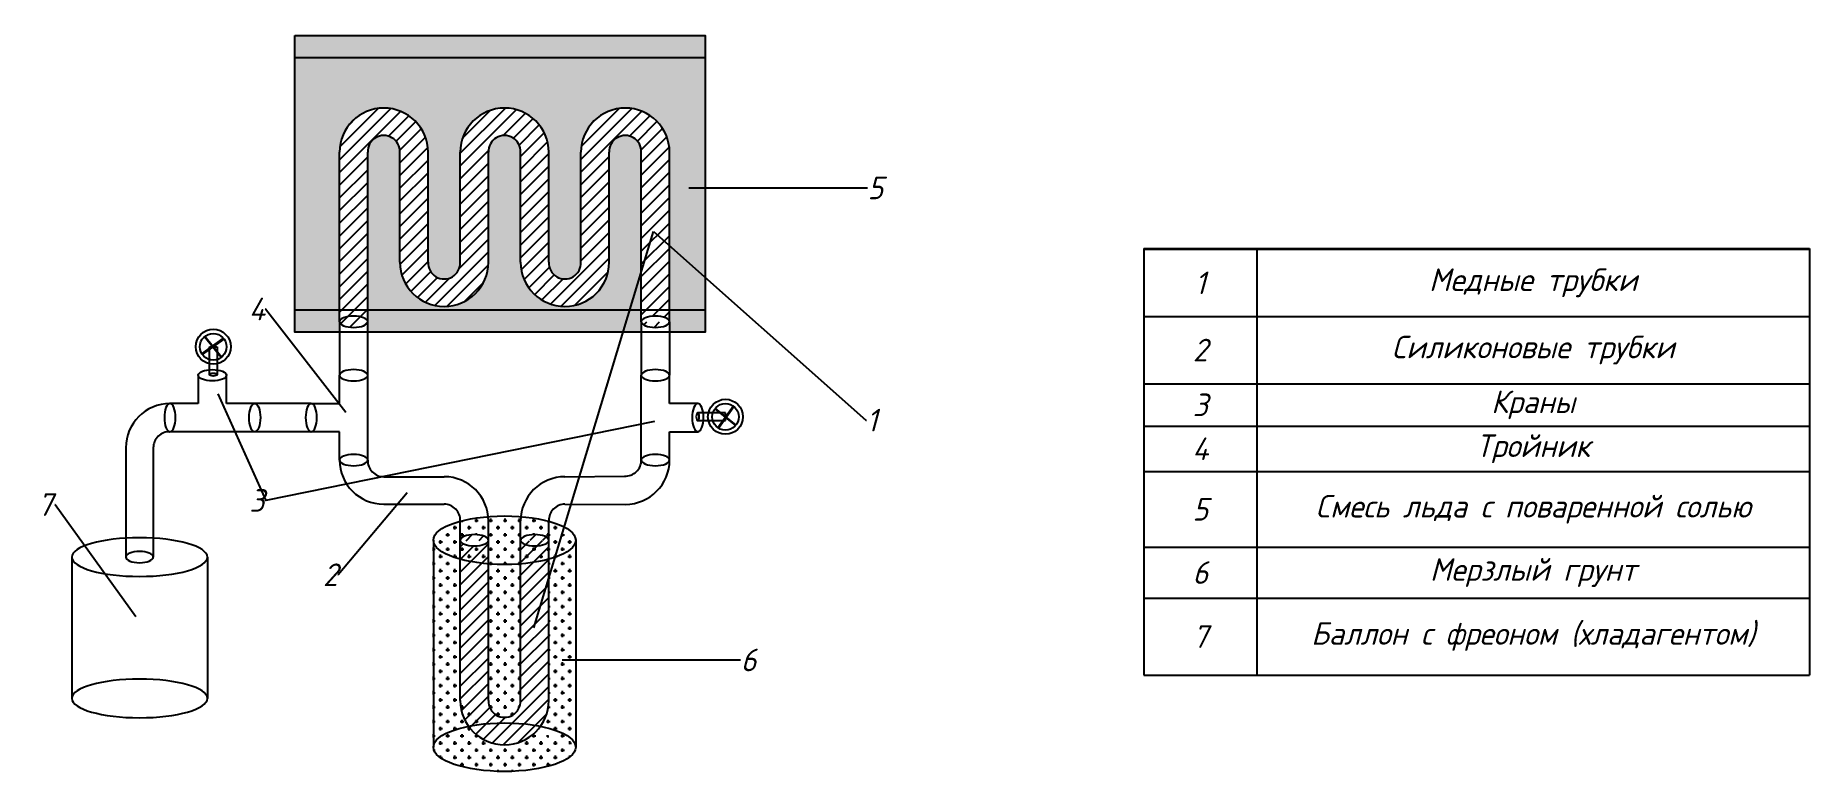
# Model space of a CAD drawing. Header units: millimetres. Extents: x -916 to 30485, y -5457 to 7563.
import ezdxf
from ezdxf import colors
from ezdxf.entities.mleader import LeaderData, LeaderLine
from ezdxf.math import Vec2, Vec3

# ---------------------------------------------------------------- set-up
doc = ezdxf.new("R2010")
doc.units = ezdxf.units.MM
doc.styles.add('MtXpl_GOST_Common', font='GOST Common Italic.ttf')
doc.styles.get("Standard").update_dxf_attribs({"font": 'arial.ttf'})
doc.styles.add('Аннотативный', font='arial.ttf')
pattern_1 = [(45, (0, 0), (-112.2532015133644, 112.2532015133644), [])]
pattern_2 = [(0, (0, 0), (127, 127), [63.5, -190.5]), (90, (31.75, -31.75), (-127, 127), [63.5, -190.5])]

# ---------------------------------------------------------------- blocks, each defined once
blk = doc.blocks.new('*T3')
at = {"color": 0, "linetype": 'ByBlock', "lineweight": -2, "transparency": 16777216}
for p, q in [((0, 0), (11783.56532643925, 0)), ((0, 0), (0, -7544.199465533879)), ((11783.56532643925, 0), (11783.56532643925, -7544.199465533879)), ((0, -11), (11783.56532643925, -11)), ((2000, -11), (2000, -7544.199465533879)), ((0, -1200.666666666667), (11783.56532643925, -1200.666666666667)), ((0, -2390.333333333334), (11783.56532643925, -2390.333333333334)), ((0, -3139.20090941817), (11783.56532643925, -3139.20090941817)), ((0, -3944.727862393396), (11783.56532643925, -3944.727862393396)), ((0, -5280.543029502282), (11783.56532643925, -5280.543029502282)), ((0, -6182.487730782072), (11783.56532643925, -6182.487730782072)), ((0, -7544.199465533879), (11783.56532643925, -7544.199465533879))]:
    blk.add_line(p, q, dxfattribs=at)
at = {"color": 0, "transparency": 16777216, "char_height": 400, "attachment_point": 5, "style": 'MtXpl_GOST_Common'}
for s, insert, width in [('1', (1000, -605.8333333333335), 1997), ('Медные трубки', (6891.782663219623, -605.8333333333335), 9780.565326439246), ('Силиконовые трубки', (6891.782663219623, -1795.5), 9780.565326439246), ('2', (1000, -1795.5), 1997), ('Краны', (6891.782663219623, -2764.767121375752), 9780.565326439246), ('3', (1000, -2764.767121375752), 1997), ('4', (1000, -3541.964385905783), 1997), ('Тройник', (6891.782663219623, -3541.964385905783), 9780.565326439246), ('Смесь льда с поваренной солью', (6891.782663219623, -4612.635445947839), 9780.565326439246), ('5', (1000, -4612.635445947839), 1997), ('6', (1000, -5731.515380142177), 1997), ('Мерзлый грунт', (6891.782663219623, -5731.515380142177), 9780.565326439246), ('Баллон с фреоном (хладагентом)', (6891.782663219623, -6863.343598157975), 9780.565326439246), ('7', (1000, -6863.343598157975), 1997)]:
    blk.add_mtext(s, dxfattribs=dict(at, insert=insert, width=width))

msp = doc.modelspace()

# ---------------------------------------------------------------- hatches: boundary and pattern name
at = {"transparency": 33554518}
h = msp.add_hatch(dxfattribs=at)
h.set_pattern_fill('HEX', color=256, scale=20)
h.set_pattern_definition([(0, (0, 0), (0, 109.985226308), [63.5, -127]), (120, (0, 0), (-95.25000002370857, -54.99261315399997), [63.49999999999999, -127]), (59.99999999999999, (63.5, 0), (-95.25000002370854, 54.992613154), [63.5, -127])])
h.paths.add_polyline_path([(10935.37445021188, 7173.732286058526), (3676.356738214847, 7173.732286058526), (3676.356738214847, 2704.690345393072), (4464.929988387717, 2704.690345393072), (4464.929988387717, 5493.023286836196, -0.9999999862429854), (6033.513955994407, 5498.940084352346), (6033.513955994413, 3551.940084352602, 1.039055484046383), (6602.097923601097, 3551.940084352506), (6602.097923601097, 5493.023286836343, -1), (8170.681891207787, 5498.940084352504), (8170.681891207792, 3551.940084352728, 1.039055484046518), (8739.265858814473, 3551.940084352657), (8739.265858814473, 5493.02328683646, -1), (10307.84982642116, 5498.940084352123), (10307.84982642116, 3844.704488966223), (10935.37445021188, 3287.648683833165)])
h.paths.add_polyline_path([(10935.37445021188, 7563.28680899732), (3676.356738214847, 7563.28680899732), (3676.356738214847, 7173.732286058526), (10935.37445021188, 7173.732286058526)])
h.paths.add_polyline_path([(9807.849826421165, 2704.690345393072), (4964.929988387717, 2704.690345393072), (4964.929988387717, 2498.940084352405), (4964.929988387717, 2315.135822454278), (9807.849826421167, 2315.135822454278), (9807.849826421167, 2498.940084351987)])
h.paths.add_polyline_path([(4464.929988387717, 2704.690345393072), (3676.356738214847, 2704.690345393072), (3676.356738214847, 2315.135822454278), (4464.929988387717, 2315.135822454278), (4464.929988387717, 2498.940084352405)])
h.paths.add_polyline_path([(10935.37445021188, 2704.690345393072), (10307.84982642117, 2704.690345393072), (10307.84982642117, 2498.940084352404), (10307.84982642117, 2315.135822454278), (10935.37445021188, 2315.135822454278)])
h.paths.add_polyline_path([(10935.37445021188, 3287.648683833165), (10307.84982642117, 3844.704488966221), (10307.84982642116, 2704.690345393072), (10935.37445021188, 2704.690345393071)])
h.paths.add_polyline_path([(9807.849826421165, 5498.940084352122, 1.039055484046059), (9239.265858814473, 5498.940084352074), (9239.265858814479, 3557.856881868138, -1), (7670.681891207787, 3551.940084352169), (7670.681891207787, 5498.940084352124, 1.039055484046129), (7102.097923601097, 5498.940084352172), (7102.097923601103, 3557.856881866766, -0.9999999862429854), (5533.513955994407, 3551.940084352084), (5533.513955994407, 5498.940084352024, 1.039055484046129), (4964.929988387717, 5498.940084352071), (4964.929988387717, 2704.690345393072), (9807.849826421165, 2704.690345393072)], flags=17)
at = {"transparency": 33554687}
h = msp.add_hatch(dxfattribs=at)
h.set_pattern_fill('ANSI31', color=256, scale=50)
h.set_pattern_definition(pattern_1)
h.paths.add_polyline_path([(5533.513955994407, 5498.940084352024), (5533.513955994407, 3551.940084352078, 0.9999999862429854), (7102.097923601103, 3557.856881866767), (7102.097923601097, 5498.940084352173, -1.039055484046124), (7670.681891207787, 5498.940084352126), (7670.681891207787, 3551.940084352226, 1), (9239.265858814479, 3557.856881868162), (9239.265858814473, 5498.940084352074, -1.039055484046059), (9807.849826421165, 5498.940084352123), (9807.849826421163, 2704.690345393072), (10307.84982642117, 2704.690345393072), (10307.84982642116, 5498.940084352254, 1), (8739.265858814473, 5493.023286836505), (8739.265858814473, 3551.940084352656, -1.039055484046513), (8170.681891207792, 3551.940084352727), (8170.681891207787, 5498.940084352508, 1), (6602.097923601097, 5493.023286836361), (6602.097923601097, 3551.940084352506, -1.039055484046388), (6033.513955994413, 3551.940084352603), (6033.513955994407, 5498.940084352339, 1), (4464.929988387717, 5493.02328683618), (4464.929988387717, 2704.690345393072), (4964.929988387717, 2704.690345393072), (4964.929988387717, 5498.940084352072, -1.039055484046124)])
h = msp.add_hatch(dxfattribs=at)
h.set_pattern_fill('ANSI31', color=256, scale=50)
h.set_pattern_definition(pattern_1)
edge = h.paths.add_edge_path()
edge.add_ellipse((4714.929988387717, 2498.940084352405), major_axis=(250, 4.167759470874444e-10), ratio=0.3995303761517134, start_angle=179.9999999999618, end_angle=359.9999999999618)
edge.add_ellipse((4714.929988387717, 2498.940084352405), major_axis=(250, 4.167759470874444e-10), ratio=0.3995303761517134, start_angle=-3.821754505246562e-11, end_angle=179.9999999999618)
edge = h.paths.add_edge_path()
edge.add_line((4964.929988387717, 2704.690345393072), (4464.929988387717, 2704.690345393072))
edge.add_line((4464.929988387717, 2704.690345393072), (4464.929988387717, 2498.940084352055))
edge.add_ellipse((4714.929988387717, 2498.940084352405), major_axis=(250, 4.167759470874444e-10), ratio=0.3995303761517134, start_angle=-3.8198777474462986e-11, end_angle=179.9999999999618, ccw=False)
edge.add_line((4964.929988387717, 2498.940084352755), (4964.929988387717, 2704.690345393072))
h = msp.add_hatch(dxfattribs=at)
h.set_pattern_fill('ANSI31', color=256, scale=50)
h.set_pattern_definition(pattern_1)
edge = h.paths.add_edge_path()
edge.add_line((10307.84982642117, 2704.690345393072), (9807.849826421165, 2704.690345393072))
edge.add_line((9807.849826421165, 2704.690345393072), (9807.849826421165, 2498.940084351979))
edge.add_ellipse((10057.84982642117, 2498.940084352404), major_axis=(250, 4.167759470874444e-10), ratio=0.3995303761517134, start_angle=0, end_angle=360, ccw=False)
edge.add_line((10307.84982642117, 2498.940084352821), (10307.84982642117, 2704.690345393072))
at = {"transparency": 33554518}
h = msp.add_hatch(dxfattribs=at)
h.set_pattern_fill('CROSS', color=256, scale=20)
h.set_pattern_definition(pattern_2)
edge = h.paths.add_edge_path()
edge.add_ellipse((7386.389907404443, -1365.302829772255), major_axis=(1259.713491220248, 0), ratio=0.3411919876777257, start_angle=256.9571395046916, end_angle=283.0502727418799, ccw=False)
edge.add_line((7102.097923601099, -1784.018684268602), (7102.097923601106, -4202.480835325763))
edge.add_arc((7386.389907404443, -4213.375326405682), 284.500653761511, 177.8054144830411, 362.1945855169596)
edge.add_line((7670.68189120778, -4202.480835325759), (7670.840651283802, -1784.006132298074))
edge = h.paths.add_edge_path()
edge.add_line((8646.103398624691, -2454.482231846454), (8170.777122156615, -2751.778325826453))
edge.add_line((8170.777122156615, -2751.778325826453), (8170.68227285487, -4196.667007078788))
edge.add_arc((7386.389907404445, -4199.522436569049), 784.2975634167159, -35.608889905607384, 0.2085999339439013, ccw=False)
edge.add_ellipse((7386.389907404443, -5026.854011314593), major_axis=(1259.713491220248, 0), ratio=0.3411919876777257, start_angle=0, end_angle=59.59026812830871, ccw=False)
edge.add_line((8646.103398624691, -5026.854011314594), (8646.103398624691, -2454.482231846454))
edge = h.paths.add_edge_path()
edge.add_ellipse((7386.389907404443, -1365.302829772255), major_axis=(1259.713491220248, 0), ratio=0.3411919876777257, start_angle=180, end_angle=231.494077731767, ccw=False)
edge.add_line((6126.676416184195, -1365.302829772254), (6126.676416184195, -5026.854011314594))
edge.add_ellipse((7386.389907404443, -5026.854011314593), major_axis=(1259.713491220248, 0), ratio=0.3411919876777257, start_angle=120.4097318716914, end_angle=180, ccw=False)
edge.add_arc((7386.389907404442, -4199.522436568253), 784.2975634167159, 180.2161222637986, 215.6088899056685, ccw=False)
edge.add_line((6602.097923601096, -4202.480835326034), (6602.097923601097, -1701.643405833051))
edge = h.paths.add_edge_path()
edge.add_ellipse((7386.389907404443, -5026.854011314593), major_axis=(1259.713491220248, 0), ratio=0.3411919876777257, start_angle=120.4097318716914, end_angle=180)
edge.add_ellipse((7386.389907404443, -5026.854011314593), major_axis=(1259.713491220248, 0), ratio=0.3411919876777257, start_angle=180, end_angle=360)
edge.add_ellipse((7386.389907404443, -5026.854011314593), major_axis=(1259.713491220248, 0), ratio=0.3411919876777257, start_angle=0, end_angle=59.59026812828234)
edge.add_arc((7386.389907404442, -4199.522436568253), 784.2975634167158, 215.6088899056685, 324.3911100943328, ccw=False)
edge = h.paths.add_edge_path(flags=17)
edge.add_ellipse((7386.389907404443, -1365.302829772255), major_axis=(1259.713491220248, 0), ratio=0.3411919876777257, start_angle=128.505922268233, end_angle=180)
edge.add_ellipse((7386.389907404443, -1365.302829772255), major_axis=(1259.713491220248, 0), ratio=0.3411919876777257, start_angle=180, end_angle=231.494077731767)
edge.add_line((6602.097923601097, -1701.643405833051), (6602.097923601097, -1028.962253711458))
edge = h.paths.add_edge_path()
edge.add_ellipse((7386.389907404443, -1365.302829772255), major_axis=(1259.713491220248, 0), ratio=0.3411919876777257, start_angle=0, end_angle=360)
edge = h.paths.add_edge_path(flags=16)
edge.add_ellipse((7920.868132336051, -1365.372988885095), major_axis=(250, 4.167759470874444e-10), ratio=0.3995303761517134, start_angle=179.9984973003108, end_angle=359.99849730031076, ccw=False)
edge.add_ellipse((7920.868132336051, -1365.372988885095), major_axis=(250, 4.167759470874444e-10), ratio=0.3995303761517134, start_angle=-0.0015026996891833733, end_angle=179.9984973003108, ccw=False)
edge = h.paths.add_edge_path(flags=16)
edge.add_ellipse((6852.097923601098, -1365.302829772255), major_axis=(250, 4.167759470874444e-10), ratio=0.3995303761517134, start_angle=0, end_angle=360, ccw=False)
h = msp.add_hatch(dxfattribs=at)
h.set_pattern_fill('CROSS', color=256, scale=20)
h.set_pattern_definition(pattern_2)
edge = h.paths.add_edge_path()
edge.add_ellipse((7386.389907404443, -1365.302829772255), major_axis=(1259.713491220248, 0), ratio=0.3411919876777257, start_angle=128.505922268233, end_angle=180)
edge.add_ellipse((7386.389907404443, -1365.302829772255), major_axis=(1259.713491220248, 0), ratio=0.3411919876777257, start_angle=180, end_angle=231.494077731767)
edge.add_line((6602.097923601097, -1701.643405833051), (6602.097923601097, -1028.962253711458))
edge = h.paths.add_edge_path()
edge.add_ellipse((7386.389907404443, -1365.302829772255), major_axis=(1259.713491220248, 0), ratio=0.3411919876777257, start_angle=308.51546480669913, end_angle=360, ccw=False)
edge.add_line((8170.846060887208, -1701.598833708104), (8170.777122156615, -2751.778325826454))
edge.add_line((8170.777122156615, -2751.778325826454), (8646.103398624691, -2454.482231846454))
edge.add_line((8646.103398624691, -2454.482231846454), (8646.103398624691, -1365.302829772258))
h = msp.add_hatch()
h.set_pattern_fill('ANSI31', color=256, scale=50)
h.set_pattern_definition(pattern_1)
edge = h.paths.add_edge_path()
edge.add_arc((7386.389907404445, -4199.522436569075), 784.2975634167159, 180.2161222637386, 360.2085999339427)
edge.add_line((8170.68227285487, -4196.66700707883), (8170.868132164062, -1365.375608881911))
edge.add_ellipse((7920.868132336051, -1365.372988885095), major_axis=(250, 4.167759470874444e-10), ratio=0.3995303761517134, start_angle=179.9984973003108, end_angle=359.99849730031076, ccw=False)
edge.add_line((7670.86732008447, -1377.746439107728), (7670.68189120778, -4202.480835325761))
edge.add_arc((7386.389907404443, -4213.375326405681), 284.500653761511, -182.19458551695925, 2.19458551695908, ccw=False)
edge.add_line((7102.097923601106, -4202.48083532576), (7102.097923601098, -1365.302829771838))
edge.add_ellipse((6852.097923601098, -1365.302829772255), major_axis=(250, 4.167759470874444e-10), ratio=0.3995303761517134, start_angle=0, end_angle=360, ccw=False)
edge.add_line((6602.097923601097, -1377.67889950489), (6602.097923601096, -4202.480835326034))
edge = h.paths.add_edge_path()
edge.add_ellipse((7920.868132336051, -1365.372988885095), major_axis=(250, 4.167759470874444e-10), ratio=0.3995303761517134, start_angle=0, end_angle=360, ccw=False)

# ---------------------------------------------------------------- linework, layer by layer
for p, q in [((4464.929988387717, 2498.940084352405), (4464.929988387717, 5498.940084352405)), ((4964.929988387717, 2498.940084352405), (4964.929988387717, 5498.940084352405)), ((5533.513955994407, 3551.940084352028), (5533.513955994407, 5498.940084352028)), ((6033.513955994413, 3551.940084352028), (6033.513955994407, 5498.940084352027)), ((6602.097923601097, 3551.940084352506), (6602.097923601097, 5498.940084352505)), ((7102.097923601103, 3551.940084352506), (7102.097923601097, 5498.940084352505)), ((7670.681891207787, 3551.94008435213), (7670.681891207787, 5498.94008435213)), ((8170.681891207792, 3551.94008435213), (8170.681891207787, 5498.940084352129)), ((8739.265858814473, 3551.940084352535), (8739.265858814473, 5498.940084352535)), ((9239.265858814479, 3551.940084352535), (9239.265858814473, 5498.940084352535)), ((9807.849826421165, 2498.940084352404), (9807.849826421165, 5498.940084352122)), ((10307.84982642117, 2498.940084352404), (10307.84982642116, 5498.940084352122)), ((2030.861106460442, 1932.708024125543), (2412.834537325957, 2207.330654020774)), ((2370.551405843265, 1865.606893854529), (2075.272801603, 2231.844456942062)), ((2378.503297483757, 1874.084748006855), (2083.224693243492, 2240.322311094389)), ((4464.929988387717, 2498.940084352405), (4464.929988387717, 1553.031336720665)), ((4964.929988387717, 1553.031336720665), (4964.929988387717, 2498.940084352405)), ((9807.849826421167, 2498.940084351987), (9807.849826421167, 1553.031336720664)), ((10307.84982642117, 2498.940084352821), (10307.84982642117, 1553.031336721498)), ((2039.343006573233, 1919.461457337162), (2421.316437438747, 2194.084087232393)), ((2162.529382755398, 1565.459425797279), (2162.529382755398, 2056.772772284778)), ((2162.529382755398, 2056.772772284778), (2298.130061256583, 2056.772772284778)), ((2298.130061256583, 2056.772772284778), (2298.130061256583, 1565.459425797279)), ((1964.929988387717, 1553.031336720666), (1964.929988387717, 1053.031336720666)), ((2464.929988387717, 1053.031336720665), (2464.929988387717, 1553.031336720665)), ((4464.929988387717, 1053.031336720665), (4464.929988387717, 1553.031336720665)), ((4964.929988387717, 53.03133672066542), (4964.929988387717, 1553.031336720665)), ((9807.849826421167, 53.03133672066406), (9807.849826421167, 1553.031336720664)), ((10307.84982642117, 1053.031336720664), (10307.84982642117, 1553.031336720664)), ((1964.929988387717, 1053.031336720666), (1464.929988387717, 1053.031336720666)), ((2964.929988387717, 1053.031336720665), (2464.929988387717, 1053.031336720665)), ((3964.929988387717, 1053.031336720665), (2964.929988387717, 1053.031336720665)), ((3964.929988387717, 1053.031336720665), (4464.929988387717, 1053.031336720665)), ((10807.84982642117, 1053.031336720664), (10307.84982642117, 1053.031336720664)), ((11106.22658498216, 957.7595517344143), (11472.4641480697, 662.4809474941485)), ((11114.70443913449, 965.7114433749066), (11480.94200222202, 670.4328391346407)), ((11160.0811484648, 626.5511524643825), (11434.70377836003, 1008.524583329896)), ((11173.32771525318, 618.0692523515918), (11447.95034514841, 1000.042683217105)), ((11297.39246341241, 885.3382071477317), (10806.07911692491, 885.3382071477317)), ((10806.07911692491, 749.7375286465467), (11297.39246341241, 749.7375286465467)), ((11297.39246341241, 749.7375286465467), (11297.39246341241, 885.3382071477317)), ((2964.929988387717, 553.0313367206652), (1464.929988387717, 553.0313367206656)), ((3964.929988387717, 553.0313367206654), (2964.929988387717, 553.0313367206654)), ((4464.929988387717, 553.0313367206654), (3964.929988387717, 553.0313367206654)), ((4464.929988387717, 53.03133672066542), (4464.929988387717, 553.0313367206654)), ((10307.84982642117, 53.03133672066406), (10307.84982642117, 553.0313367206641)), ((10307.84982642117, 553.0313367206641), (10807.84982642117, 553.0313367206641)), ((683.590823728701, 268.7393529173232), (683.590823728701, -1664.055475764245)), ((1169.534843546478, 268.7393529173219), (1169.534843546478, -1664.055475764245)), ((5249.221972191063, -242.3638081200927), (6317.805939797755, -242.3638081200934)), ((8455.182544969291, -242.3638081200925), (9512.454681580251, -231.2606470826913)), ((5249.22197219106, -728.3078279382785), (6317.805939797751, -728.3078279382794)), ((8455.182544969295, -728.3078279382785), (9526.510661762226, -731.2606470822611)), ((6602.097923601096, -4202.480835326026), (6602.097923601097, -1023.702972779453)), ((7102.097923601106, -4202.48083532576), (7102.097923601097, -1023.702972779033)), ((7670.68189120778, -4202.48083532576), (7670.890561165949, -1023.702972779035)), ((8170.681891207788, -4202.480835326026), (8170.890561165949, -1023.702972779449)), ((6126.676416184195, -1365.302829772255), (6126.676416184195, -5026.854011314593)), ((8646.103398624691, -1365.302829772255), (8646.103398624691, -5026.854011314593)), ((-273.4371663624106, -1664.055475764245), (-273.4371663624106, -4164.055475764246)), ((2126.562833637589, -1664.055475764245), (2126.562833637589, -4164.055475764246))]:
    msp.add_line(p, q)
for points in [[(3676.356738214847, 7563.28680899732), (10935.37445021188, 7563.28680899732), (10935.37445021188, 2704.690345393072), (3676.356738214847, 2704.690345393072)], [(3676.356738214847, 7173.732286058526), (10935.37445021188, 7173.732286058526), (10935.37445021188, 2315.135822454278), (3676.356738214847, 2315.135822454278)]]:
    msp.add_lwpolyline(points, close=True)
for centre, radius in [((2230.32972200599, 2056.772772284778), 309.8408033545129), ((2230.32972200599, 2056.772772284778), 235.2239840756811), ((11297.39246341241, 817.5378678971392), 309.8408033545129), ((11297.39246341241, 817.5378678971392), 235.2239840756811)]:
    msp.add_circle(centre, radius)
for centre, radius, start, end in [((5249.221972191062, 5495.981685594325), 784.2975634167162, 0.2161222637979764, 179.783877736176), ((7386.389907404442, 5495.981685594425), 784.2975634167162, 0.2161222637979764, 179.783877736176), ((9523.557842617818, 5495.981685594357), 784.2975634167162, 0.2161222637979764, 179.7838777361499), ((5249.221972191063, 5509.834575431754), 284.5006537615108, 357.8054144830794, 182.1945855169206), ((7386.389907404443, 5509.834575431854), 284.5006537615108, 357.8054144830794, 182.1945855169206), ((9523.557842617818, 5509.834575431786), 284.5006537615108, 357.8054144830925, 182.1945855169075), ((6317.805939797752, 3554.898483110206), 784.2975634167162, 180.216122263824, 359.783877736202), ((6317.805939797753, 3541.045593272777), 284.5006537615108, 177.8054144830795, 2.194585516920552), ((8454.973875011132, 3554.898483110308), 784.2975634167162, 180.216122263824, 359.783877736202), ((8454.973875011132, 3541.045593272879), 284.5006537615108, 177.8054144830795, 2.194585516920552), ((1467.888387145417, 268.7393529173232), 784.2975634167158, 90.21612226382406, 180), ((1454.035497307988, 268.7393529173219), 284.5006537615105, 87.80541448306624, 180), ((5249.22197219106, 55.98973547843389), 784.2975634167124, 180.216122263798, 270), ((5249.221972191063, 42.13684564141727), 284.50065376151, 177.8054144830925, 270), ((9523.349172659657, 53.03133672066406), 284.50065376151, 267.8054144831445, 0), ((9523.552263004454, 53.03133672108083), 784.2975634167124, 270.216122263798, 0), ((6317.805939797755, -1026.661371536806), 784.2975634167124, 0.2161222637979764, 90.00000000000001), ((8455.182544969291, -1026.661371536805), 784.2975634167124, 90.00000000000001, 179.783877736202), ((6317.805939797751, -1012.808481699789), 284.50065376151, 357.8054144830925, 90.00000000000001), ((8455.182544969295, -1012.808481699788), 284.50065376151, 90.00000000000001, 182.1945855169075), ((7386.389907404442, -4199.522436568253), 784.2975634167162, 180.216122263798, 359.783877736202), ((7386.389907404443, -4213.375326405683), 284.5006537615108, 177.8054144830403, 2.194585516959664)]:
    msp.add_arc(centre, radius, start, end)
at = {"extrusion": (0, 0, -1)}
for centre, major_axis, ratio in [((4714.929988387717, 2498.940084352405), (250, 4.167759470874444e-10), 0.3995303761517134), ((10057.84982642117, 2498.940084352404), (250, 4.167759470874444e-10), 0.3995303761517134), ((4714.929988387717, 1553.031336721082), (250, 4.167759470874444e-10), 0.3995303761517134), ((10057.84982642117, 1553.031336721081), (250, 4.167759470874444e-10), 0.3995303761517134), ((1464.929988387717, 803.0313367206656), (-4.168218713424124e-10, 250), 0.3995303761517134), ((3964.929988387717, 803.0313367206654), (-4.168218713424124e-10, 250), 0.3995303761517134), ((10807.84982642117, 803.0313367206654), (-4.168218713424124e-10, 250), 0.3995303761517134), ((10806.07911692491, 817.5378678971392), (1.245472026665141e-14, -67.80033925059251), 0.382585920531796), ((4714.929988387717, 53.03133672066542), (250, 4.167759470874444e-10), 0.3995303761517134), ((10057.84982642117, 53.03133672066406), (250, 4.167759470874444e-10), 0.3995303761517134), ((926.5628336375893, -1664.055475764245), (1200, 0), 0.284879094891403), ((926.5628336375894, -1664.055475764245), (242.9720099088883, 4.050595581820675e-10), 0.4110868329046755), ((6852.097923601098, -1365.302829772255), (250, 4.167759470874444e-10), 0.3995303761517134), ((7920.868132336051, -1365.372988885095), (250, 4.167759470874444e-10), 0.3995303761517134), ((926.5628336375893, -4164.055475764246), (1200, 0), 0.284879094891403)]:
    msp.add_ellipse(centre, major_axis=major_axis, ratio=ratio, dxfattribs=at)
for centre, major_axis, ratio in [((2214.929988387717, 1553.031336720665), (250, -4.167759470874444e-10), 0.3995303761517134), ((2230.32972200599, 1565.459425797279), (-67.80033925059251, 0), 0.382585920531796), ((2964.929988387717, 803.0313367206653), (-4.168218713424124e-10, -250), 0.3995303761517134), ((7386.389907404443, -1365.302829772255), (1259.713491220248, 0), 0.3411919876777257), ((7386.389907404443, -5026.854011314593), (1259.713491220248, 0), 0.3411919876777257)]:
    msp.add_ellipse(centre, major_axis=major_axis, ratio=ratio)

# ---------------------------------------------------------------- block references
msp.add_blockref('*T3', (18701.35783801848, 3794.04061380768))

# ---------------------------------------------------------------- leaders
ml = msp.add_multileader_mtext('Standard')
ml.set_content('5', color=256, style='MtXpl_GOST_Common')
ml.set_leader_properties()
ml.build(insert=Vec2(0, 0))
ctx = ml.context
ctx.base_point, ctx.char_height, ctx.plane_origin = Vec3(13808.68240044438, 4867.001709558524), 400, Vec3(10646.17919483868, 4867.001709558524)
notes = []
notes.append((ctx, [(0, (1, 1, 0), (13800.68240044438, 4867.001709558524), (1, 0), 8, [(0, [(10646.17919483868, 4867.001709558524)], 0, [])])]))
ctx.mtext.insert, ctx.mtext.flow_direction = Vec3(13810.68240044438, 5067.001709558524), 5
ml = msp.add_multileader_mtext('Standard')
ml.set_content('{\\fGOST Common|b0|i1|c204|p34;1}', color=256)
ml.set_leader_properties()
ml.build(insert=Vec2(0, 0))
ctx = ml.context
ctx.base_point, ctx.char_height, ctx.plane_origin = Vec3(13791.90960720216, 758.9940539293457), 400, Vec3(7904.9032115523, -2918.070994729977)
notes.append((ctx, [(0, (1, 1, 0), (13783.90960720216, 758.9940539293457), (1, 0), 8, [(1, [(7904.9032115523, -2918.070994729977), (10021.75540695689, 4098.671506572689)], 0, [])])]))
ctx.mtext.insert, ctx.mtext.flow_direction = Vec3(13793.90960720216, 958.9940539293457), 5
ml = msp.add_multileader_mtext('Standard')
ml.set_content('{\\fGOST Common|b0|i1|c204|p34;4}', color=256, style='Аннотативный')
ml.set_leader_properties()
ml.build(insert=Vec2(0, 0))
ctx = ml.context
ctx.base_point, ctx.char_height, ctx.plane_origin = Vec3(2896.378676495776, 2724.234600133612), 400, Vec3(4577.031048863195, 891.9983282644534)
ctx.text_align_type = 2
notes.append((ctx, [(0, (1, 1, 0), (3155.348373465473, 2724.234600133612), (-1, 0), 8, [(0, [(4577.031048863195, 891.9983282644534)], 0, [])])]))
ctx.mtext.insert, ctx.mtext.alignment, ctx.mtext.flow_direction = Vec3(3145.348373465473, 2924.234600133612), 3, 5
ml = msp.add_multileader_mtext('Standard')
ml.set_content('{\\fGOST Common|b0|i1|c204|p34;3}', color=256)
ml.set_leader_properties()
ml.build(insert=Vec2(0, 0))
ctx = ml.context
ctx.base_point, ctx.char_height, ctx.plane_origin = Vec3(2867.103212508606, -662.1570368820685), 400, Vec3(2307.407736382331, 1226.734369912883)
notes.append((ctx, [(1, (1, 1, 0), (3162.739576144969, -662.1570368820685), (-1, 0), 8, [(0, [(2307.407736382331, 1226.734369912883)], 0, []), (1, [(10042.88518467871, 733.9801366509055)], 0, [])])]))
ctx.mtext.insert, ctx.mtext.flow_direction = Vec3(2869.103212508606, -462.1570368820685), 5
ml = msp.add_multileader_mtext('Standard')
ml.set_content('7', color=256, style='MtXpl_GOST_Common')
ml.set_leader_properties()
ml.build(insert=Vec2(0, 0))
ctx = ml.context
ctx.base_point, ctx.char_height, ctx.plane_origin = Vec3(-835.53785907497, -737.7870096187835), 400, Vec3(100.4175277464383, -1655.04782758106)
ctx.text_align_type = 2
notes.append((ctx, [(0, (1, 1, 0), (-564.6019791295403, -737.7870096187835), (-1, 0), 8, [(0, [(863.2722306099604, -2724.822636495315)], 0, [])])]))
ctx.mtext.insert, ctx.mtext.alignment, ctx.mtext.flow_direction = Vec3(-612.9317984689094, -535.211252043026), 3, 5
ml = msp.add_multileader_mtext('Standard')
ml.set_content('{\\fGOST Common|b0|i1|c204|p34;2}', color=256)
ml.set_leader_properties()
ml.build(insert=Vec2(0, 0))
ctx = ml.context
ctx.base_point, ctx.char_height, ctx.plane_origin = Vec3(4147.821230359083, -1976.167966999346), 400, Vec3(5664.534646180226, -521.3701130928821)
ctx.text_align_type = 2
notes.append((ctx, [(0, (1, 1, 0), (4443.760624298477, -1976.167966999346), (-1, 0), 8, [(0, [(5664.534646180226, -521.3701130928821)], 0, [])])]))
ctx.mtext.insert, ctx.mtext.alignment, ctx.mtext.flow_direction = Vec3(4433.760624298477, -1776.167966999346), 3, 5
ml = msp.add_multileader_mtext('Standard')
ml.set_content('6', color=256, style='MtXpl_GOST_Common')
ml.set_leader_properties()
ml.build(insert=Vec2(0, 0))
ctx = ml.context
ctx.base_point, ctx.char_height, ctx.plane_origin = Vec3(11564.89347790016, -3483.567695178022), 400, Vec3(8402.390272294462, -3483.567695178022)
notes.append((ctx, [(0, (1, 1, 0), (11556.89347790016, -3483.567695178022), (1, 0), 8, [(0, [(8402.390272294462, -3483.567695178022)], 0, [])])]))
ctx.mtext.insert, ctx.mtext.flow_direction = Vec3(11566.89347790016, -3283.567695178022), 5
for ctx, leaders in notes:
    for number, flags, end, landing, length, lines in leaders:
        leader = LeaderData()
        leader.index, (leader.has_last_leader_line, leader.has_dogleg_vector, leader.attachment_direction) = number, flags
        leader.last_leader_point, leader.dogleg_vector, leader.dogleg_length = Vec3(end), Vec3(landing), length
        for number, points, colour, breaks in lines:
            line = LeaderLine()
            line.index, line.vertices, line.color, line.breaks = number, Vec3.list(points), colors.encode_raw_color(colour), breaks
            leader.lines.append(line)
        ctx.leaders.append(leader)

doc.saveas('drawing.dxf')
